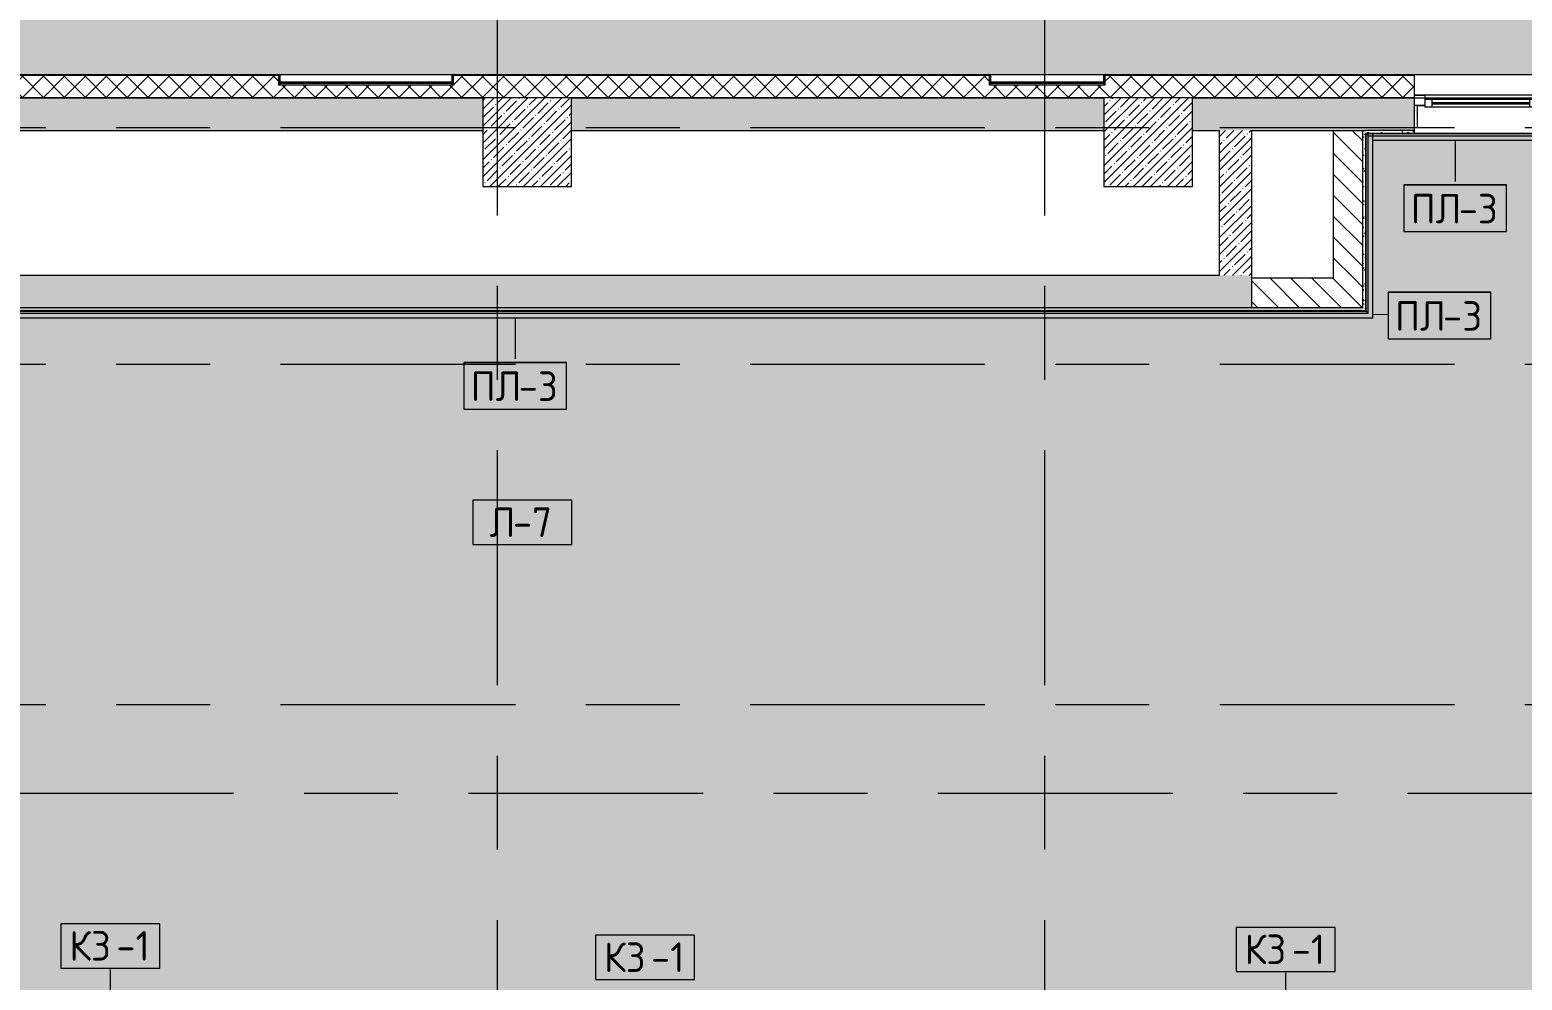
# Model space of a CAD drawing. Header units: millimetres. Extents: x -5368 to 196898, y -8553 to 29000.
# Drawn here: x 22747 to 32838, y 9237 to 15659 of the extents above; entities that cross this region are included whole.
import ezdxf

# ---------------------------------------------------------------- set-up
doc = ezdxf.new("R2010")
doc.units = ezdxf.units.MM
doc.linetypes.add('Осевая', pattern=[3175, 635, -476.25, 1587.5, -476.25])
for name, color, linetype, lineweight in [('A-DETL', 7, 'Continuous', 9), ('A-FLOR-IDEN', 7, 'Continuous', 9), ('A-FLOR-PATT', 7, 'Continuous', 9), ('A-GENM', 7, 'Continuous', 9), ('A-GENM-IDEN', 7, 'Continuous', 9), ('A-GLAZ', 7, 'Continuous', 9), ('A-GLAZ-1', 7, 'Continuous', 13), ('A-WALL', 7, 'Continuous', 9), ('I-WALL', 7, 'Continuous', 9), ('S-COLS', 7, 'Continuous', 9), ('Оси-2', 7, 'Осевая', 9)]:
    doc.layers.add(name, color=color, linetype=linetype, lineweight=lineweight)
for name, color, linetype, lineweight, true_color in [('A-DETL-GENF-1', 7, 'Continuous', 9, 0xd4d4d4), ('A-GENM-1', 7, 'Continuous', 9, 0x004000), ('A-WALL-1', 9, 'Continuous', 9, 0x808080), ('A-WALL-FNSH-1', 9, 'Continuous', 9, 0x808080), ('I-WALL-2', 9, 'Continuous', 9, 0x808080), ('S-COLS-1', 9, 'Continuous', 9, 0x808080)]:
    doc.layers.add(name, color=color, linetype=linetype, lineweight=lineweight, true_color=true_color)
doc.styles.add('GOST Common_1', font='GOST_Common.ttf', dxfattribs={"height": 200})
pattern_1 = [(45, (0, 0), (-57.02463, 57.02463), []), (45, (57.025, 0), (-57.02463, 57.02463), [100.806, -20.161, 3.353, -16.808])]
pattern_2 = [(135, (0, 0), (-70.71068, -70.71068), [])]
pattern_3 = [(0, (0, 0), (121.92, 30.48), [10.058, -81.382, 10.058, -81.382, -487.68]), (0, (0, 0), (121.92, 30.48), [-182.88, 10.058, -172.822, 10.058, -81.382, -213.36]), (0, (0, 0), (121.92, 30.48), [-457.2, 10.058, -50.902, 10.058, -142.342]), (120, (45.72, 15.24), (-87.356454, 90.345817), [10.058, -81.382, 10.058, -81.382, -487.68]), (120, (45.72, 15.24), (-87.356454, 90.345817), [-182.88, 10.058, -172.822, 10.058, -81.382, -213.36]), (120, (45.72, 15.24), (-87.356454, 90.345817), [-457.2, 10.058, -50.902, 10.058, -142.342]), (240, (60.96, 76.2), (-34.563546, -120.825817), [10.058, -81.382, 10.058, -81.382, -487.68]), (240, (60.96, 76.2), (-34.563546, -120.825817), [-182.88, 10.058, -172.822, 10.058, -81.382, -213.36]), (240, (60.96, 76.2), (-34.563546, -120.825817), [-457.2, 10.058, -50.902, 10.058, -142.342])]

# ---------------------------------------------------------------- blocks, each defined once
blk = doc.blocks.new('BSC_Колонна _Прямоугольная - 600х600-V6-План раскладки напольных покрытий 3 этажа в осях 1-12')
at = {"layer": 'S-COLS'}
h = blk.add_hatch(dxfattribs=at)
h.set_pattern_fill('FP_8', color=256, style=0, pattern_type=2)
h.set_pattern_definition([(45, (-26110, -14900), (-57.02463, 57.02463), []), (45, (-26052.975, -14900), (-57.02463, 57.02463), [100.806, -20.161, 3.353, -16.808])])
h.paths.add_polyline_path([(-300, -300), (300, -300), (300, 300), (-300, 300), (-300, 26)])
at = {"layer": 'S-COLS-1'}
for p, q in [((300, 300), (-300, 300)), ((-300, 300), (-300, -300)), ((300, -300), (300, 300)), ((-300, -300), (300, -300))]:
    blk.add_line(p, q, dxfattribs=at)
blk = doc.blocks.new('BSC_Колонна _Прямоугольная - 600х600-V16-План раскладки напольных покрытий 3 этажа в осях 1-12')
at = {"layer": 'S-COLS'}
h = blk.add_hatch(dxfattribs=at)
h.set_pattern_fill('FP_21', color=256, style=0, pattern_type=2)
h.set_pattern_definition([(45, (-30310, -14900), (-57.02463, 57.02463), []), (45, (-30252.975, -14900), (-57.02463, 57.02463), [100.806, -20.161, 3.353, -16.808])])
h.paths.add_polyline_path([(-300, -300), (300, -300), (300, 300), (-300, 300), (-300, 26)])
at = {"layer": 'S-COLS-1'}
for p, q in [((300, 300), (-300, 300)), ((-300, 300), (-300, -300)), ((300, -300), (300, 300)), ((-300, -300), (300, -300))]:
    blk.add_line(p, q, dxfattribs=at)
blk = doc.blocks.new('120_Окно_СКБ_1Ст - 120_Окно_СКБ_1Ст_900х2500_h_-20705657-План раскладки напольных покрытий 3 этажа в осях 1-12')
at = {"layer": 'A-GLAZ'}
for p, q in [((450, -57), (-450, -57)), ((-430, -127), (-380, -127)), ((-330, -107), (330, -107)), ((330, -117), (-330, -117)), ((380, -127), (450, -127))]:
    blk.add_line(p, q, dxfattribs=at)
at = {"layer": 'A-GLAZ-1'}
for p, q in [((-450, -127), (-450, -57)), ((-450, -57), (-380, -57)), ((-380, -57), (-380, -127)), ((380, -87), (-380, -87)), ((-380, -87), (-380, -137)), ((-330, -137), (-330, -87)), ((330, -137), (330, -87)), ((380, -127), (380, -57)), ((380, -57), (450, -57)), ((380, -137), (380, -87)), ((450, -57), (450, -127)), ((-380, -127), (-450, -127)), ((-380, -137), (380, -137)), ((450, -127), (380, -127))]:
    blk.add_line(p, q, dxfattribs=at)
blk = doc.blocks.new('Уголок вложенный - Уголок вложенный-23831105-План раскладки напольных покрытий 3 этажа в осях 1-12')
at = {"layer": 'A-GENM'}
for p, q in [((29237, 15288), (29237, 15349)), ((29244, 15358), (29244, 15285)), ((29244, 15285), (29240, 15285))]:
    blk.add_line(p, q, dxfattribs=at)
at = {"layer": 'A-GENM', "flags": 128}
for points in [[(29237, 15349), (29237, 15351), (29236, 15353), (29235, 15355), (29234, 15356), (29232, 15357), (29230, 15358), (29228, 15358)], [(29240, 15285), (29239, 15285), (29239, 15285), (29238, 15286), (29238, 15286), (29237, 15287), (29237, 15287), (29237, 15288)]]:
    blk.add_lwpolyline(points, dxfattribs=at)
blk = doc.blocks.new('Уголок вложенный - Уголок вложенный-V30-План раскладки напольных покрытий 3 этажа в осях 1-12')
at = {"layer": 'A-GENM'}
for p, q in [((30010, 15285), (30010, 15358)), ((30017, 15349), (30017, 15288)), ((30014, 15285), (30010, 15285))]:
    blk.add_line(p, q, dxfattribs=at)
at = {"layer": 'A-GENM', "flags": 128}
for points in [[(30026, 15358), (30024, 15358), (30022, 15357), (30020, 15356), (30019, 15355), (30018, 15353), (30017, 15351), (30017, 15349)], [(30017, 15288), (30017, 15287), (30017, 15287), (30016, 15286), (30016, 15286), (30015, 15285), (30015, 15285), (30014, 15285)]]:
    blk.add_lwpolyline(points, dxfattribs=at)
blk = doc.blocks.new('Уголок вложенный - Уголок вложенный-V31-План раскладки напольных покрытий 3 этажа в осях 1-12')
at = {"layer": 'A-GENM'}
blk.add_line((30010, 15285), (29244, 15285), dxfattribs=at)
at = {"layer": 'A-GENM', "flags": 128}
for points in [[(29239, 15285), (29239, 15285), (29238, 15286), (29238, 15286), (29237, 15287), (29237, 15287)], [(30017, 15287), (30017, 15287), (30016, 15286), (30016, 15286), (30015, 15285), (30015, 15285)]]:
    blk.add_lwpolyline(points, dxfattribs=at)
blk = doc.blocks.new('Полоса с поворотом - Полоса с поворотом-23831239-План раскладки напольных покрытий 3 этажа в осях 1-12')
at = {"layer": 'A-GENM'}
for p, q in [((25603, 15306), (24437, 15306)), ((24437, 15298), (25603, 15298))]:
    blk.add_line(p, q, dxfattribs=at)
blk = doc.blocks.new('Уголок вложенный - Уголок вложенный-23831240-План раскладки напольных покрытий 3 этажа в осях 1-12')
at = {"layer": 'A-GENM'}
blk.add_line((25603, 15285), (24437, 15285), dxfattribs=at)
at = {"layer": 'A-GENM', "flags": 128}
for points in [[(24433, 15285), (24432, 15285), (24431, 15286), (24431, 15286), (24431, 15287), (24430, 15287)], [(25610, 15287), (25610, 15287), (25610, 15286), (25609, 15286), (25609, 15285), (25608, 15285)]]:
    blk.add_lwpolyline(points, dxfattribs=at)
blk = doc.blocks.new('Полоса с поворотом - Полоса с поворотом-23831104-План раскладки напольных покрытий 3 этажа в осях 1-12')
at = {"layer": 'A-GENM'}
for p, q in [((19783, 15306), (19017, 15306)), ((19017, 15298), (19783, 15298))]:
    blk.add_line(p, q, dxfattribs=at)
blk = doc.blocks.new('Плинтус - Плинтус темный _ст_школа_-33413931-План раскладки напольных покрытий 3 этажа в осях 1-12')
at = {"layer": 'A-GENM-1'}
blk.add_hatch(color=256, dxfattribs=at).paths.add_polyline_path([(11567, -15), (11552, 0), (0, 0), (15, -15), (11162, -15)])
for p, q in [((0, 0), (11552, 0)), ((0, 0), (15, -15)), ((15, -15), (11567, -15)), ((45, -45), (11597, -45)), ((11567, -15), (11552, 0))]:
    blk.add_line(p, q, dxfattribs=at)
blk = doc.blocks.new('Плинтус - Плинтус темный _ст_школа_-32863811-План раскладки напольных покрытий 3 этажа в осях 1-12')
at = {"layer": 'A-GENM-1'}
blk.add_hatch(color=256, dxfattribs=at).paths.add_polyline_path([(984, -15), (1191, -15), (1206, 0), (0, 0), (15, -15)])
for p, q in [((0, 0), (1206, 0)), ((0, 0), (15, -15)), ((15, -15), (1191, -15)), ((45, -45), (1161, -45)), ((1191, -15), (1206, 0))]:
    blk.add_line(p, q, dxfattribs=at)
blk = doc.blocks.new('Плинтус - Плинтус темный _ст_школа_-33414000-План раскладки напольных покрытий 3 этажа в осях 1-12')
at = {"layer": 'A-GENM-1'}
blk.add_hatch(color=256, dxfattribs=at).paths.add_polyline_path([(-15, -15), (1201, -15), (1200, 0), (0, 0)])
for p, q in [((-45, -45), (1201, -45)), ((0, 0), (-15, -15)), ((-15, -15), (1201, -15)), ((0, 0), (1200, 0))]:
    blk.add_line(p, q, dxfattribs=at)
blk = doc.blocks.new('М_перекрытий_ЭП - Типоразмер-25383776-План раскладки напольных покрытий 3 этажа в осях 1-12')
at = {"layer": 'A-FLOR-IDEN'}
for p, q in [((3.35, 1.58), (-3.34, 1.58)), ((-3.34, 1.58), (-3.34, -1.41)), ((3.35, -1.41), (3.35, 1.58)), ((-3.34, -1.41), (3.35, -1.41))]:
    blk.add_line(p, q, dxfattribs=at)
blk = doc.blocks.new('Mark Reiling - Mark Reiling-26174330-План раскладки напольных покрытий 3 этажа в осях 1-12')
at = {"layer": 'A-GENM-IDEN'}
for p, q in [((-3.47, 1.49), (-3.47, -1.66)), ((-3.47, 1.49), (3.47, 1.49)), ((3.47, 1.49), (-3.47, 1.49)), ((-3.47, 1.49), (-3.47, -1.66)), ((3.47, -1.66), (3.47, 1.49)), ((3.47, -1.66), (3.47, 1.49)), ((-3.47, -1.66), (3.47, -1.66)), ((-3.47, -1.66), (3.47, -1.66))]:
    blk.add_line(p, q, dxfattribs=at)

msp = doc.modelspace()

# ---------------------------------------------------------------- hatches: boundary and pattern name
at = {"layer": 'A-DETL-GENF-1'}
msp.add_hatch(color=256, dxfattribs=at).paths.add_polyline_path([(-268, 14774.9), (-268, 15358), (38747.7, 15358), (38747.7, 23888.3), (33928.1, 23888.3), (33928.1, 27398.1), (-2409.1, 27398.1), (-2409.1, 14774.9), (-1571, 14774.9)])
at = {"layer": 'A-FLOR-PATT'}
h = msp.add_hatch(color=256, dxfattribs=at)
h.paths.add_polyline_path([(3168.2, 7680), (3168.2, 7682.7), (2007, 7682.7), (2007, 7680), (2242.9, 7680), (2243.2, 7682.7), (2333.2, 7682.7), (2333.4, 7680), (2549.5, 7680)])
h.paths.add_polyline_path([(3219.7, 7703.5), (3235, 7703.5), (3235, 7730), (3225, 7730), (3225, 7760), (3270, 7760), (3270, 7908), (3285, 7908), (3285, 7920), (4098.1, 7921), (4098.1, 8902), (4210.3, 8899.4), (4321.5, 8884.3), (4430.3, 8856.6), (4535.2, 8817), (4635, 8765.7), (4728.5, 8703.6), (4814.3, 8631.3), (4891.4, 8549.8), (4958.9, 8460.1), (5015.9, 8363.4), (5061.6, 8261), (5095.4, 8154), (5134.3, 8218.9), (5181.8, 8277.7), (5237, 8329.5), (5298.9, 8373), (5367.6, 8408.1), (5437.6, 8432.5), (5511.8, 8447.2), (5587.3, 8451.5), (5587.3, 7920), (13584.2, 7921), (13584.2, 8947.1), (13697.2, 8945.7), (13809.3, 8932), (13919.4, 8906.3), (14026, 8868.9), (14128, 8820.2), (14224.1, 8760.8), (14320, 8684.8), (14394.3, 8612.7), (14466.5, 8525.7), (14532.7, 8423.9), (14580.6, 8331.1), (14621.2, 8225.6), (14650.3, 8116.4), (14688.7, 8162.2), (14734, 8201.2), (14785, 8232.4), (14840.3, 8254.9), (14898.6, 8268.2), (14958.3, 8271.9), (14958.3, 7920), (20210.1, 7920.5), (20210.1, 7935.5), (22604.9, 7935.5), (22604.9, 8947.1), (22717.9, 8945.7), (22830.1, 8932), (22940.1, 8906.3), (23046.7, 8868.9), (23152.1, 8818.1), (23244.8, 8760.8), (23340.7, 8684.8), (23415, 8612.7), (23487.2, 8525.7), (23553.4, 8423.9), (23601.3, 8331.1), (23642, 8225.6), (23671, 8116.4), (23709.4, 8162.2), (23754.7, 8201.2), (23805.7, 8232.4), (23861, 8254.9), (23919.3, 8268.2), (23979, 8271.9), (23979, 7920), (26415, 7921), (26415, 8900), (26455, 8900), (26455, 8793.6), (26538.9, 8793.4), (26642.1, 8781.1), (26743.2, 8756.9), (26840.8, 8721.2), (26933.6, 8674.4), (27020.4, 8617.2), (27099.9, 8550.3), (27171.2, 8474.6), (27233.2, 8391.2), (27285.1, 8301.2), (27326.2, 8205.7), (27355.9, 8106.1), (27374, 8003.8), (27380, 7920), (27465, 7921), (27465, 7936), (30494.4, 7936), (30494.4, 8897.4), (30606.6, 8894.9), (30717.8, 8879.7), (30826.6, 8852.1), (30936.9, 8809.8), (31031.4, 8761.2), (31124.9, 8699.1), (31210.7, 8626.8), (31287.9, 8545.3), (31355.4, 8455.6), (31412.4, 8358.9), (31458.1, 8256.4), (31492, 8149.4), (31531.6, 8215.2), (31578.5, 8273.3), (31633.8, 8325), (31695.7, 8368.6), (31763.5, 8403.3), (31834.6, 8428), (31908.9, 8442.7), (31984.5, 8446.9), (31984.5, 7920), (33010, 7921), (33010, 7936), (38504, 7936), (38504, 7989.9), (38498.9, 7989.9), (38498.9, 8117.6), (37568, 8117.6), (37573.3, 8219.4), (37590.7, 8325.3), (37615.8, 8418.6), (37652.5, 8513.7), (37698.9, 8604.4), (37757.7, 8693.5), (37819.1, 8768.8), (37891.4, 8840.6), (37970.9, 8904.5), (38056.7, 8959.6), (38155, 9008.1), (38243.2, 9041.4), (38135.8, 9081.9), (38044.9, 9127.3), (37955.6, 9184.5), (37871.9, 9252), (37795.9, 9328.1), (37728.6, 9411.9), (37670.7, 9502.5), (37623, 9598.8), (37585.9, 9699.7), (37559.9, 9804), (37545.3, 9910.5), (37542.3, 10018), (38498.9, 10018), (38498.9, 10129.9), (38519, 10130), (38504, 10145), (38504, 10664), (37954, 10664), (37954, 11235), (38234, 11235), (38234, 12138.5), (38041.4, 12138.5), (38041.4, 13508.5), (38239.6, 13508.5), (38234, 13514.1), (38234, 14964), (33646, 14964), (33646, 14565), (32974, 14565), (32974, 14944), (31797.6, 14944), (31797.6, 13744), (31781.2, 13744), (31781.2, 10859), (20231, 10859), (20230, 10864), (16910, 10864), (16910, 10879), (16910, 10880), (16910, 10892), (16888.9, 10892), (16888.9, 10005.1), (16787.2, 10008.6), (16686.5, 10023.7), (16588.2, 10050), (16493.5, 10087.4), (16403.7, 10135.3), (16319.9, 10193.1), (16243.2, 10260), (16174.6, 10335.2), (16114.9, 10417.7), (16065.1, 10506.4), (16023.3, 10608.1), (15995.7, 10705.3), (15979.7, 10798.2), (15973.9, 10892), (15960, 10892), (15960, 10880), (15361, 10880), (15361, 10892), (15336, 10892), (15336, 10890), (15333.9, 10890), (15333.9, 10005.1), (15232.2, 10008.6), (15131.5, 10023.7), (15033.2, 10050), (14938.5, 10087.4), (14848.7, 10135.3), (14764.9, 10193.1), (14688.2, 10260), (14619.6, 10335.2), (14559.9, 10417.7), (14510.1, 10506.4), (14468.3, 10608.1), (14440.7, 10705.3), (14424.7, 10798.2), (14418.9, 10892), (14411, 10892), (14411, 10880), (14411, 10879), (14411, 10864), (12925.3, 10864), (12925.3, 10880), (425, 10880), (425, 10615.3), (411, 10600.3), (412, 10598.3), (414.3, 10596), (432, 10596), (432, 8796), (412, 8796), (412, 8795), (426, 8781), (426, 8536), (1286, 8536), (1286, 7936), (1885, 7936), (1885, 7921), (1885, 7920), (1885, 7908), (1899.8, 7908), (1899.8, 8506.5), (3269.7, 8506.5), (3269.7, 7906.5), (3219.7, 7906.5), (3219.7, 8456.5), (1949.8, 8456.5), (1949.8, 7906.5), (1900, 7906.5), (1900, 7760), (1945, 7760), (1945, 7730), (1935, 7730), (1935, 7703.5), (3168.2, 7703.5)])
h.paths.add_polyline_path([(31894.5, 7920), (31894.5, 8349.4), (31827.3, 8331.6), (31763.1, 8303.4), (31704.8, 8266.4), (31652.5, 8220.5), (31607.8, 8167.2), (31571.8, 8107.7), (31545.3, 8043.4), (31528.9, 7975.8), (31524.2, 7920), (31875, 7920)])
h.paths.add_polyline_path([(31432.2, 7920), (31426.9, 8011.3), (31408.7, 8114.6), (31378.7, 8215.2), (31337.2, 8311.6), (31284.9, 8402.6), (31222.4, 8486.9), (31150.5, 8563.4), (31070.3, 8631), (30982.7, 8689), (30889.1, 8736.3), (30790.6, 8772.6), (30688.5, 8797.2), (30584.4, 8809.8), (30584.4, 7920), (31426.9, 7920)])
h.paths.add_polyline_path([(26883.4, 7920), (27288.8, 7921), (27282.8, 8003.8), (27268.1, 8086.7), (27240.9, 8176.8), (27203.4, 8263.2), (27156.1, 8344.5), (27099.6, 8419.9), (27034.7, 8488), (26962.3, 8548.2), (26883.4, 8599.5), (26799, 8641.2), (26710.3, 8672.8), (26618.6, 8693.8), (26525, 8704), (26525, 7920), (26585.9, 7920)])
h.paths.add_polyline_path([(23602, 7920), (23597.7, 8003.8), (23578.3, 8116.4), (23549.5, 8216.5), (23515.1, 8303.3), (23466.4, 8395.2), (23408.1, 8481.2), (23333.9, 8566.8), (23265.1, 8631.8), (23182.3, 8694.6), (23093, 8748), (22998.6, 8791.3), (22899.9, 8824.2), (22798.3, 8846.1), (22694.9, 8856.8), (22694.9, 7920), (23597.7, 7920)])
h.paths.add_polyline_path([(23698.7, 7920), (23889, 7921), (23889, 8169.4), (23834.5, 8145.8), (23786.2, 8111.2), (23746.4, 8067.1), (23716.8, 8015.7), (23698.7, 7959.1), (23694.9, 7920)])
h.paths.add_polyline_path([(14813.8, 7920), (14868.3, 7920), (14868.3, 8169.4), (14813.8, 8145.8), (14765.5, 8111.2), (14725.7, 8067.1), (14696.1, 8015.7), (14678, 7959.1), (14674.2, 7920), (14791.7, 7920)])
h.paths.add_polyline_path([(14532.7, 7920), (14581.3, 7920), (14576.9, 8003.8), (14557.6, 8116.4), (14528.8, 8216.5), (14494.3, 8303.3), (14445.7, 8395.2), (14387.3, 8481.2), (14313.2, 8566.8), (14244.4, 8631.8), (14161.5, 8694.6), (14072.3, 8748), (13977.8, 8791.3), (13879.2, 8824.2), (13777.6, 8846.1), (13674.2, 8856.8), (13674.2, 7920), (14224.3, 7920)])
h.paths.add_polyline_path([(5395, 7920), (5499.8, 7920), (5499.8, 8354.4), (5431.9, 8336.6), (5366.2, 8307.7), (5302.8, 8266.1), (5255.6, 8224.7), (5210.6, 8170.9), (5174.5, 8110.8), (5148, 8045.8), (5131.9, 7977.5), (5127.4, 7920), (5367.6, 7920)])
h.paths.add_polyline_path([(5012.2, 7920), (5035.7, 7920), (5030.4, 8012.3), (5012.2, 8115.7), (4982.2, 8216.2), (4940.7, 8312.6), (4888.1, 8404), (4825.9, 8487.9), (4754.1, 8564.3), (4673.9, 8632), (4586.4, 8689.9), (4492.8, 8737.3), (4394.3, 8773.6), (4292.3, 8798.2), (4188.1, 8810.8), (4188.1, 7920)])
h.paths.add_polyline_path([(26365, 7921), (24051, 7921), (24051, 7936), (26365, 7936)])
h.paths.add_polyline_path([(17270, 7921), (15009.3, 7921), (15009.3, 7936), (20209.3, 7936), (20209.3, 7921), (17658.1, 7921)])
h.paths.add_polyline_path([(9417.1, 7921), (6529.3, 7921), (6530, 7936), (13569.3, 7936), (13569.3, 7921), (10790.6, 7921)])
h.paths.add_polyline_path([(3308.9, 7921), (3285, 7921), (3285, 7936), (4030, 7936), (4030, 7921), (3313.3, 7921)])
h.paths.add_polyline_path([(38498.9, 8207.6), (38498.9, 8994.8), (38435.6, 8990.8), (38342.6, 8975.2), (38243.2, 8946.2), (38147.8, 8905.6), (38068, 8861.4), (37987, 8803.7), (37913.1, 8737.2), (37847.1, 8662.7), (37790, 8581.2), (37742.4, 8493.9), (37705, 8401.7), (37678.3, 8305.8), (37662.6, 8207.6), (38462.7, 8207.6)])
h.paths.add_polyline_path([(38498.9, 9089.2), (38498.9, 9928), (37634.3, 9928), (37647.7, 9824.3), (37673, 9722.8), (37709.8, 9624.9), (37757.7, 9531.9), (37816, 9445), (37883.9, 9365.5), (37960.6, 9294.3), (38046.1, 9231.8), (38142.3, 9178), (38232.1, 9139.9), (38332.5, 9110.4), (38440.7, 9092.4)])
h.paths.add_polyline_path([(16798.9, 10097.9), (16798.9, 10891), (16465.2, 10891), (16465.2, 10863.8), (16363.5, 10891), (16064.5, 10891), (16070.5, 10798.2), (16090, 10697.9), (16122.3, 10600.2), (16160.4, 10517.8), (16212.9, 10433.3), (16275.5, 10356), (16347.1, 10286.9), (16426.7, 10227.3), (16513, 10177.8), (16604.8, 10139.5), (16700.6, 10112.7), (16787.2, 10099.7)])
h.paths.add_polyline_path([(15243.9, 10097.9), (15243.9, 10890), (15163.2, 10890), (15065.3, 10863.8), (15065.3, 10890), (14535.7, 10890), (14535.7, 10863.8), (14510.7, 10870.5), (14515.5, 10798.2), (14535, 10697.9), (14567.3, 10600.2), (14605.4, 10517.8), (14657.9, 10433.3), (14720.5, 10356), (14792.1, 10286.9), (14871.7, 10227.3), (14958, 10177.8), (15049.8, 10139.5), (15145.6, 10112.7), (15232.2, 10099.7)])
h.paths.add_polyline_path([(38520, 10130), (38519, 10680), (38519, 10679), (38519, 10130)])
h.paths.add_polyline_path([(38494.5, 10679), (38494.5, 10680), (37970, 10680), (37970.2, 10679), (38260.7, 10679)])
h.paths.add_polyline_path([(15960, 10864), (15361, 10864), (15361, 10879), (15960, 10879), (15960, 10871.3)])
h.paths.add_polyline_path([(390, 10876.4), (410, 10876.4), (410, 10880), (336, 10880), (336, 10876.4)])
h.paths.add_polyline_path([(17658.1, 10879), (20231, 10880), (20230, 10880), (17130, 10879)])
h.paths.add_polyline_path([(38250, 11220), (38250, 11221), (38249, 11220)])
h.paths.add_polyline_path([(38532, 12100), (38532, 12124.3), (38490, 12124.3), (38490, 12100)])
h.paths.add_polyline_path([(38680, 12161), (38680, 12185), (38710, 12185), (38710, 12175), (38750, 12175), (38750, 12368.8), (38747.7, 12370), (38747.7, 13475), (38710, 13475), (38710, 13465), (38680, 13465), (38680, 13505), (38641.4, 13505), (38641.4, 13499.1), (38677.9, 13499.1), (38662.9, 13484.1), (38641.4, 13484.1), (38641.4, 13458.5), (38533.5, 13458.5), (38533.5, 12188.5), (38641.4, 12188.5), (38641.4, 12161)])
h.paths.add_polyline_path([(38260.7, 12188.5), (38488.5, 12188.5), (38488.5, 13458.5), (38091.4, 13458.5), (38091.4, 12188.5), (38250, 12188.5)])
h.paths.add_polyline_path([(38490, 13525), (38532, 13526.1), (38532, 13550), (38490, 13550), (38490, 13532.1)])
h.paths.add_polyline_path([(31781.2, 13759), (31782.6, 13760), (31782.6, 14960), (31781.2, 14959), (31781.2, 13760)])
h.paths.add_polyline_path([(33630, 14580), (33631, 14580.1), (33631, 14979), (33630, 14979), (33630, 14600)])
h.paths.add_polyline_path([(32989, 14580), (32990, 14580), (32989, 14960), (32989, 14959), (32989, 14580.3)])
h = msp.add_hatch(color=256, dxfattribs=at)
h.paths.add_polyline_path([(31782.2, 10859), (31782.2, 13744), (20246, 13744), (20246, 10864), (20242.2, 10864), (20242.2, 10859), (28646.2, 10859)])
h.paths.add_polyline_path([(12925.3, 10880), (12925.3, 11760), (12361.3, 11760.5), (12361.3, 11800), (12925.3, 11800), (12925.3, 12640), (12361.3, 12640), (12361.3, 12680), (12925.3, 12680), (12925.3, 13520), (12361.3, 13520), (12361.3, 13560), (12925.3, 13560), (12925.3, 14429.9), (12361.3, 14429.9), (12361.3, 14469.9), (12925.3, 14469.9), (12925.3, 14565), (12114.5, 14565), (12114.5, 14560), (10314.5, 14560), (10314.5, 14565), (8900, 14565), (8900, 14560), (7100, 14560), (7100, 14565), (6124, 14565), (6124, 14964), (5676, 14964), (5676, 13984), (3094, 13984), (3094, 14944), (426, 14944), (426, 13574), (411, 13559), (415.3, 13554.7), (432, 13554.7), (432, 11754.7), (413.1, 11754.7), (425, 11742.8), (425, 10880), (12164.1, 10880)])
h.paths.add_polyline_path([(3109, 13999), (3110, 14000), (3109, 13999.5)])
h.paths.add_polyline_path([(12940.3, 14469.9), (12941.3, 14469.9), (12940.3, 14519.9)])
h.paths.add_polyline_path([(6139, 14580), (6140, 14580), (6139, 14580.8)])
h.paths.add_polyline_path([(12941.2, 14976), (12941.3, 14976), (12941.2, 14979)])
at = {"layer": 'A-WALL'}
h = msp.add_hatch(dxfattribs=at)
h.set_pattern_fill('FP_11', color=256, style=0, pattern_type=2)
h.set_pattern_definition([(45, (0, 0), (-70.71068, 70.71068), []), (135, (0, 0), (-70.71068, -70.71068), [])])
h.paths.add_polyline_path([(38747.7, 15200), (38747.7, 15350), (37810, 15350), (37810, 15200), (38604.1, 15200)])
h.paths.add_polyline_path([(34660, 15200), (35410, 15200), (35410, 15350), (34660, 15350)])
h.paths.add_polyline_path([(32110, 15200), (32110, 15350), (30017, 15349), (30017, 15288), (30014, 15285), (29240, 15285), (29237, 15288), (29236.3, 15350), (25610.3, 15349), (25610.3, 15288), (25607.3, 15285), (24433.3, 15285), (24430.3, 15288), (24429.5, 15350), (19790, 15349), (19790, 15288), (19787, 15285), (19013, 15285), (19010, 15288), (19009.3, 15350), (14783, 15349), (14781.9, 15285.7), (14780, 15285), (14603.7, 15286.1), (14603, 15288), (14602.3, 15350), (12860, 15350), (12860, 15200), (31393.2, 15200)])
h.paths.add_polyline_path([(8043.6, 15200), (8260, 15200), (8260, 15350), (7660, 15350), (7660, 15200)])
h.paths.add_polyline_path([(9417.1, 15200), (9760, 15200), (9760, 15350), (9160, 15350), (9160, 15200)])
h.paths.add_polyline_path([(6160, 15200), (6760, 15200), (6760, 15350), (40, 15350), (40, 15293), (-110, 15293), (-110, 15200), (5296.5, 15200)])
h.paths.add_polyline_path([(33110.1, 15200), (33240, 15200), (33240, 15350), (33010, 15350), (33010, 15200)])
h.paths.add_polyline_path([(33760, 15200), (33760, 15350), (33610, 15350), (33610, 15200)])
at = {"layer": 'I-WALL'}
h = msp.add_hatch(dxfattribs=at)
h.set_pattern_fill('FP_12', color=256, style=0, pattern_type=2)
h.set_pattern_definition(pattern_1)
h.paths.add_polyline_path([(23152.1, 14980), (25810, 14980), (25810, 15200), (22510, 15200), (22510, 14980)])
h.paths.add_polyline_path([(21910, 14980), (21910, 15200), (18710.3, 15200), (18710.3, 14980), (20405.1, 14980)])
h.paths.add_polyline_path([(30790, 14980), (32110, 14980), (32110, 15200), (30610, 15200), (30610, 14980)])
h.paths.add_polyline_path([(26410, 14980), (30010, 14980), (30010, 15200), (26410, 15200), (26410, 15094.6)])
h.paths.add_polyline_path([(16810, 14980), (18110.3, 14980), (18110.3, 15200), (14310, 15200), (14310, 14980), (16284.6, 14980)])
h = msp.add_hatch(dxfattribs=at)
h.set_pattern_fill('FP_12', color=256, style=0, pattern_type=2)
h.set_pattern_definition(pattern_1)
h.paths.add_polyline_path([(31010, 14000), (31010, 14980), (30790, 14980), (30790, 14000)])
h = msp.add_hatch(dxfattribs=at)
h.set_pattern_fill('FP_10', color=256, style=0, pattern_type=2)
h.set_pattern_definition(pattern_2)
h.paths.add_polyline_path([(31761.2, 13980), (31761.2, 14980), (31561.2, 14980), (31561.2, 13980)])
h = msp.add_hatch(dxfattribs=at)
h.set_pattern_fill('FP_12', color=256, style=0, pattern_type=2)
h.set_pattern_definition(pattern_1)
h.paths.add_polyline_path([(31010, 13780), (31010, 14000), (20210, 14000), (20210, 13780), (28646.2, 13780)])
h = msp.add_hatch(dxfattribs=at)
h.set_pattern_fill('FP_10', color=256, style=0, pattern_type=2)
h.set_pattern_definition(pattern_2)
h.paths.add_polyline_path([(31393.2, 13780), (31761.2, 13780), (31761.2, 13980), (31010, 13980), (31010, 13780)])
at = {"layer": 'I-WALL-2'}
h = msp.add_hatch(dxfattribs=at)
h.set_pattern_fill('FP_36', color=256, style=0, pattern_type=2)
h.set_pattern_definition(pattern_3)
h.paths.add_polyline_path([(32130, 15000), (32130, 15148), (32110, 15148), (32110, 15000)])
h = msp.add_hatch(dxfattribs=at)
h.set_pattern_fill('FP_36', color=256, style=0, pattern_type=2)
h.set_pattern_definition(pattern_3)
h.paths.add_polyline_path([(31781.2, 13780), (31781.2, 14980), (31761.2, 14980), (31761.2, 13780)])
h = msp.add_hatch(dxfattribs=at)
h.set_pattern_fill('FP_36', color=256, style=0, pattern_type=2)
h.set_pattern_definition(pattern_3)
h.paths.add_polyline_path([(32110, 14960), (32110, 14980), (31781.2, 14980), (31781.2, 14960)])
h = msp.add_hatch(dxfattribs=at)
h.set_pattern_fill('FP_36', color=256, style=0, pattern_type=2)
h.set_pattern_definition(pattern_3)
h.paths.add_polyline_path([(31393.2, 13760), (31781.2, 13760), (31781.2, 13780), (20230, 13780), (20231, 13760), (28646.2, 13760)])

# ---------------------------------------------------------------- linework, layer by layer
at = {"layer": 'A-DETL'}
msp.add_line((-268, 15358), (38747.7, 15358), dxfattribs=at)
at = {"layer": 'A-FLOR-IDEN'}
for p, q in [((23291.9, 8679.1), (23292.7, 9309.1)), ((31239.4, 8655.8), (31240.2, 9285.7))]:
    msp.add_line(p, q, dxfattribs=at)
at = {"layer": 'A-GENM-IDEN'}
for p, q in [((32385.8, 14914), (32385.8, 14635.2)), ((31827.6, 13736.5), (31932.9, 13738)), ((26029.3, 13714), (26029.3, 13435.2))]:
    msp.add_line(p, q, dxfattribs=at)
at = {"layer": 'A-WALL'}
for p, q in [((24430.1, 15350), (19790.1, 15350)), ((24429.4, 15353), (19790.8, 15353)), ((29236.9, 15350), (25610.4, 15350)), ((29236.2, 15353), (25611.1, 15353)), ((32110, 15350), (30017.1, 15350)), ((32110, 15353), (30017.8, 15353)), ((25810, 15200), (22510, 15200)), ((30010, 15200), (26410, 15200)), ((32110, 15200), (30610, 15200)), ((32110, 14980), (31781.2, 14980)), ((31781.2, 14960), (32110, 14960)), ((31781.2, 14960), (31781.2, 13760)), ((31761.2, 13780), (20210, 13780)), ((31781.2, 13760), (20230, 13760))]:
    msp.add_line(p, q, dxfattribs=at)
at = {"layer": 'A-WALL-1'}
for p, q in [((32110, 14960), (32110, 15350)), ((22510, 15200), (25810, 15200)), ((26410, 15200), (30010, 15200)), ((30610, 15200), (33010, 15200)), ((32130, 15148), (32110, 15148)), ((32130, 15000), (32130, 15148)), ((22510, 14980), (25810, 14980)), ((26410, 14980), (30010, 14980)), ((30610, 14980), (30790, 14980)), ((30790, 14980), (30790, 14000)), ((31010, 14980), (31781.2, 14980)), ((31010, 13780), (31010, 14980)), ((31561.2, 14980), (31561.2, 13980)), ((31761.2, 13780), (31761.2, 14980)), ((32110, 15000), (32130, 15000)), ((30790, 14000), (20210, 14000)), ((31561.2, 13980), (31010, 13980))]:
    msp.add_line(p, q, dxfattribs=at)
at = {"layer": 'A-WALL-FNSH-1'}
for p, q in [((32110, 15350), (32110, 15358)), ((32131, 15148), (32130, 15148)), ((32131, 15000), (32131, 15148)), ((31782.2, 14959), (32110, 14959)), ((31782.2, 13759), (31782.2, 14959)), ((32110, 14959), (32110, 14960)), ((32130, 15000), (32131, 15000)), ((20231, 13759), (31782.2, 13759))]:
    msp.add_line(p, q, dxfattribs=at)
at = {"layer": 'I-WALL'}
msp.add_line((32989, 14959), (32110, 14959), dxfattribs=at)
at = {"layer": 'Оси-2'}
for p, q in [((25910, 593.7), (25910, 24898.1)), ((29610, 593.7), (29610, 24898.1)), ((-2068.1, 15000), (35660, 15000)), ((-2068.1, 13400), (35660, 13400)), ((-2068.1, 11100), (36260, 11100)), ((-798.1, 10500), (36260, 10500))]:
    msp.add_line(p, q, dxfattribs=at)

# ---------------------------------------------------------------- block references
at = {"layer": 'A-FLOR-IDEN', "xscale": 99.99999999999993, "yscale": 99.99999999999993, "zscale": 99.99999999999993}
for p in [(26076.4, 12322.2), (23291.9, 9458.9), (31239.4, 9435.6), (26907.5, 9382.2)]:
    msp.add_blockref('М_перекрытий_ЭП - Типоразмер-25383776-План раскладки напольных покрытий 3 этажа в осях 1-12', p, dxfattribs=at)
at = {"layer": 'A-GENM'}
for name, p in [('Уголок вложенный - Уголок вложенный-23831105-План раскладки напольных покрытий 3 этажа в осях 1-12', (-4806.7, 0)), ('Уголок вложенный - Уголок вложенный-V30-План раскладки напольных покрытий 3 этажа в осях 1-12', (-4406.7, 0)), ('Уголок вложенный - Уголок вложенный-23831105-План раскладки напольных покрытий 3 этажа в осях 1-12', (0, 0)), ('Уголок вложенный - Уголок вложенный-V30-План раскладки напольных покрытий 3 этажа в осях 1-12', (0, 0)), ('Уголок вложенный - Уголок вложенный-23831240-План раскладки напольных покрытий 3 этажа в осях 1-12', (0, 0)), ('Полоса с поворотом - Полоса с поворотом-23831239-План раскладки напольных покрытий 3 этажа в осях 1-12', (0, 0)), ('Уголок вложенный - Уголок вложенный-V31-План раскладки напольных покрытий 3 этажа в осях 1-12', (0, 0)), ('Полоса с поворотом - Полоса с поворотом-23831104-План раскладки напольных покрытий 3 этажа в осях 1-12', (10227, 0))]:
    msp.add_blockref(name, p, dxfattribs=at)
at = {"layer": 'A-GENM-1', "rotation": 90}
msp.add_blockref('Плинтус - Плинтус темный _ст_школа_-33414000-План раскладки напольных покрытий 3 этажа в осях 1-12', (31782.6, 13759), dxfattribs=at)
at = {"layer": 'A-GENM-1'}
for name, p in [('Плинтус - Плинтус темный _ст_школа_-32863811-План раскладки напольных покрытий 3 этажа в осях 1-12', (31782.6, 14959)), ('Плинтус - Плинтус темный _ст_школа_-33413931-План раскладки напольных покрытий 3 этажа в осях 1-12', (20231, 13759))]:
    msp.add_blockref(name, p, dxfattribs=at)
at = {"layer": 'A-GENM-IDEN', "xscale": 99.99999999999993, "yscale": 99.99999999999993, "zscale": 99.99999999999993}
for p in [(32385.8, 14461.7), (32279.9, 13736.5), (26029.3, 13261.7)]:
    msp.add_blockref('Mark Reiling - Mark Reiling-26174330-План раскладки напольных покрытий 3 этажа в осях 1-12', p, dxfattribs=at)
at = {"layer": 'A-GLAZ'}
msp.add_blockref('120_Окно_СКБ_1Ст - 120_Окно_СКБ_1Ст_900х2500_h_-20705657-План раскладки напольных покрытий 3 этажа в осях 1-12', (32560, 15275), dxfattribs=at)
at = {"layer": 'S-COLS'}
for name, p in [('BSC_Колонна _Прямоугольная - 600х600-V6-План раскладки напольных покрытий 3 этажа в осях 1-12', (26110, 14900)), ('BSC_Колонна _Прямоугольная - 600х600-V16-План раскладки напольных покрытий 3 этажа в осях 1-12', (30310, 14900))]:
    msp.add_blockref(name, p, dxfattribs=at)

# ---------------------------------------------------------------- texts
at = {"layer": 'A-FLOR-IDEN', "char_height": 200, "attachment_point": 1, "style": 'GOST Common_1'}
for s, insert, width in [('\\fGOST Common|b0|i0|c204|p34|;Л', (25855.8, 12431.9), 192.405), ('-7', (26014.6, 12431.9), 352.742), ('КЗ', (23014.8, 9568.7), 384.81), ('-1', (23332.3, 9568.7), 296.624), ('КЗ', (26630.4, 9491.9), 384.81), ('-1', (26947.9, 9491.9), 296.624), ('КЗ', (30962.3, 9545.3), 384.81), ('-1', (31279.8, 9545.3), 296.624)]:
    msp.add_mtext(s, dxfattribs=dict(at, insert=insert, width=width))
at = {"layer": 'A-GENM-IDEN', "char_height": 200, "attachment_point": 1, "style": 'GOST Common_1'}
for s, insert, width in [('ПЛ', (32085.2, 14550.8), 392.827), ('-3', (32409.3, 14550.8), 344.726), ('ПЛ', (31979.3, 13825.6), 392.827), ('-3', (32303.4, 13825.6), 344.726), ('ПЛ', (25728.7, 13350.8), 392.827), ('-3', (26052.8, 13350.8), 344.726)]:
    msp.add_mtext(s, dxfattribs=dict(at, insert=insert, width=width))

doc.saveas('drawing.dxf')
